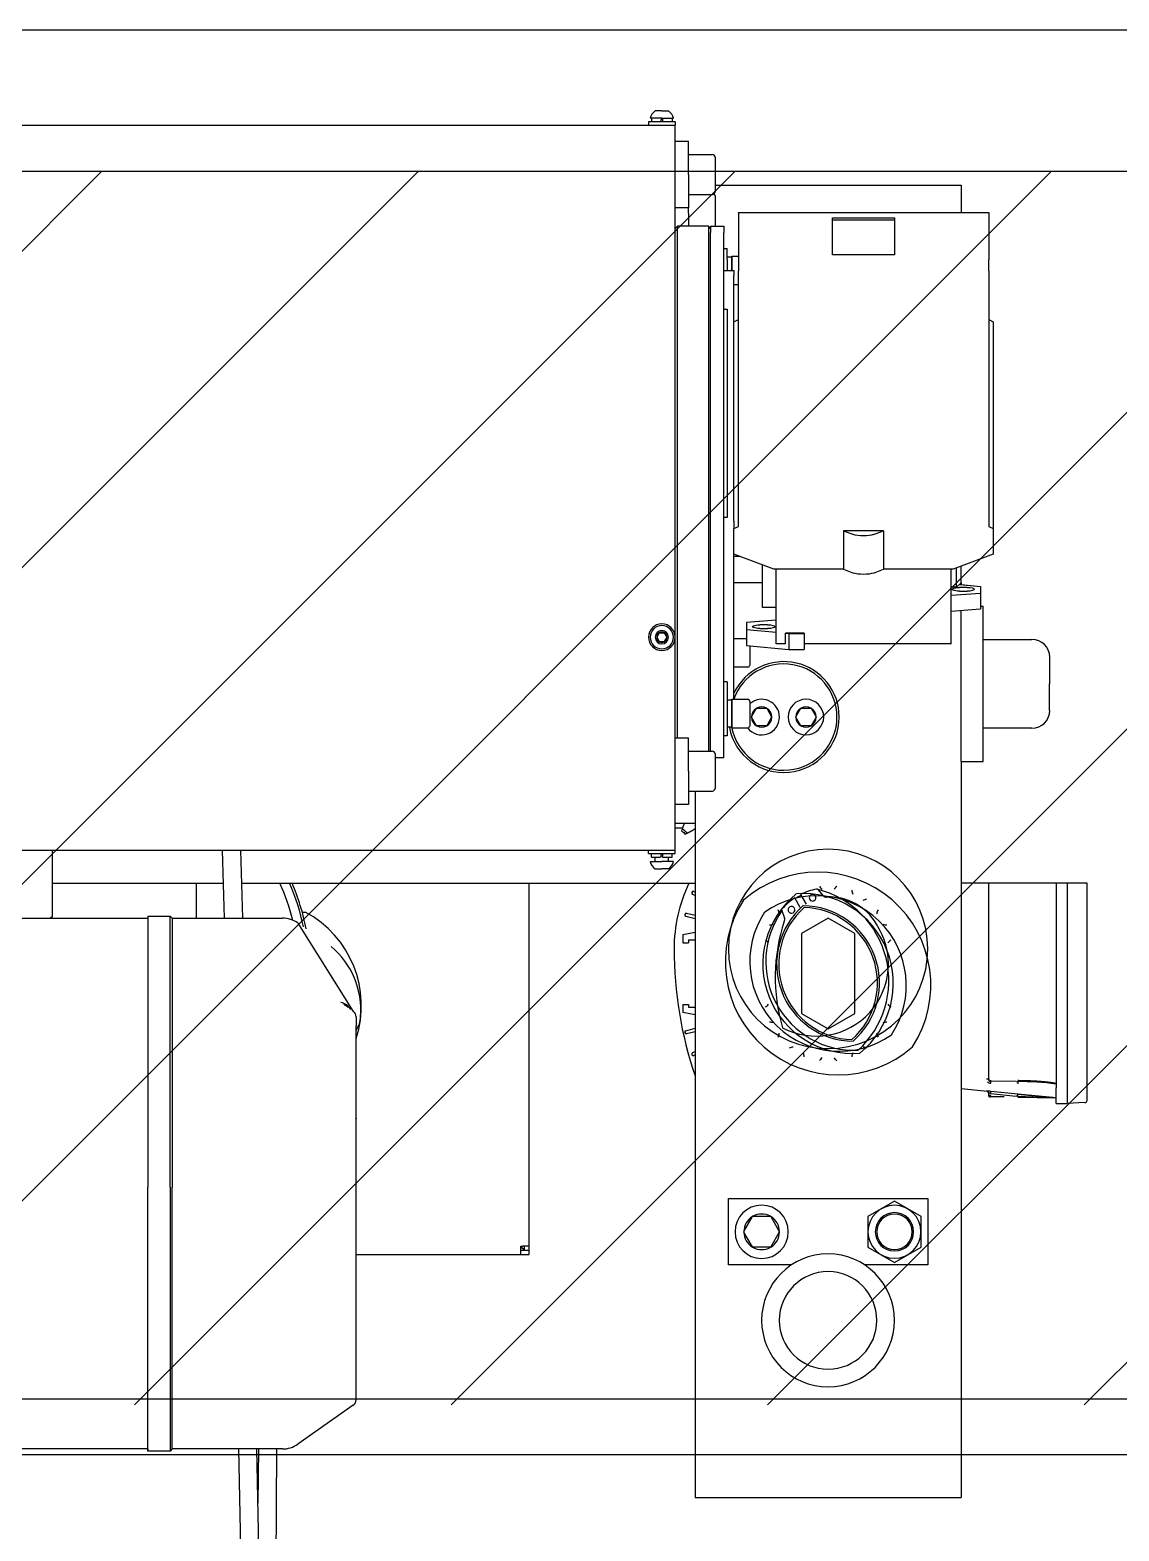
# Model space of a CAD drawing. Extents: x -599358 to 2865263, y -1062760 to 486533.
# Drawn here: x 259823 to 260596, y -693038 to -691974 of the extents above; entities that cross this region are included whole.
import ezdxf

# ---------------------------------------------------------------- set-up
doc = ezdxf.new("R2010")
doc.units = 0
doc.linetypes.add('DASH', pattern=[0.35, 0.25, -0.1])
for name, color, linetype in [('A-HATCH-1', 252, 'Continuous'), ('A-LIN-V', 9, 'Continuous'), ('A-SFCE', 30, 'Continuous'), ('EWHS5T6M-1', 7, 'Continuous'), ('EWHS5T6M-3', 7, 'Continuous'), ('FHSGH10105-主梁-04', 7, 'Continuous'), ('FHSGH10105-主梁-06', 7, 'Continuous'), ('零件1^葫芦小车', 7, 'Continuous')]:
    doc.layers.add(name, color=color, linetype=linetype)

# ---------------------------------------------------------------- blocks, each defined once
blk = doc.blocks.new('G$C2C10B007')
at = {"layer": 'A-SFCE', "linetype": 'DASH'}
blk.add_line((-3050, 0), (3050, 0), dxfattribs=at)

msp = doc.modelspace()

# ---------------------------------------------------------------- hatches: boundary and pattern name
at = {"layer": 'A-HATCH-1'}
h = msp.add_hatch(dxfattribs=at)
h.set_pattern_fill('ANSI31', color=4, scale=100, angle=180)
h.set_pattern_definition([(45, (-1134739.83, -1271056.52), (-112.253202, 112.253202), [])])
h.paths.add_polyline_path([(261410.6, -692074), (253634.9, -692074), (253634.9, -692949), (261410.6, -692949)])

# ---------------------------------------------------------------- linework, layer by layer
at = {"color": 4}
for p, q in [((260573.1, -692579), (260483.7, -692579)), ((259907, -692980.2), (259907, -692981.8))]:
    msp.add_line(p, q, dxfattribs=at)
at = {"layer": 'EWHS5T6M-1', "color": 4, "linetype": 'Continuous'}
for p, q in [((259941.5, -692603.9), (259941.5, -692579)), ((260177.3, -692836.4), (260177.3, -692579)), ((260177.3, -692842.3), (260177.3, -692579)), ((260295.1, -692579), (260295.1, -693014.7)), ((260483.7, -692579), (260483.7, -693014.7)), ((260503.2, -692579), (260503.2, -692717.9)), ((260551.1, -692579), (260551.1, -692724.2)), ((260559, -692579), (260559, -692724.2)), ((260573.1, -692724.2), (260573.1, -692579)), ((260573.1, -692724.2), (260573.1, -692579)), ((260295.1, -692587.7), (260293.3, -692587)), ((260294.2, -692584.9), (260295.1, -692585.3)), ((260016.4, -692599.5), (260018.5, -692599.5)), ((260295.1, -692604.2), (260288.5, -692602.5)), ((260289, -692600.3), (260295.1, -692601.6)), ((260389.4, -692603.8), (260370.5, -692614.7)), ((260408.3, -692614.7), (260389.4, -692603.8)), ((260286.4, -692615.3), (260295.1, -692613.8)), ((260286.4, -692615.3), (260286.4, -692621.2)), ((260370.5, -692614.7), (260370.5, -692671.4)), ((260408.3, -692671.4), (260408.3, -692614.7)), ((260286.4, -692621.2), (260290.3, -692621.2)), ((260290.3, -692619.2), (260295.1, -692619.2)), ((260290.3, -692619.2), (260290.3, -692621.2)), ((260286.4, -692664.9), (260286.4, -692670.8)), ((260286.4, -692664.9), (260290.3, -692664.9)), ((260290.3, -692664.9), (260290.3, -692666.9)), ((260290.3, -692666.9), (260295.1, -692666.9)), ((260295.1, -692672.3), (260286.4, -692670.8)), ((260370.5, -692671.4), (260389.4, -692682.3)), ((260389.4, -692682.3), (260408.3, -692671.4)), ((260288.5, -692683.6), (260295.1, -692681.9)), ((260295.1, -692684.5), (260289, -692685.8)), ((260293.3, -692699.1), (260295.1, -692698.4)), ((260295.1, -692700.8), (260294.2, -692701.2)), ((260295.1, -692715.7), (260295.1, -693014.7)), ((260503.2, -692717.9), (260503.9, -692717.9)), ((260522.7, -692719.7), (260504.7, -692719.4)), ((260522.7, -692719.7), (260523.9, -692719.8)), ((260483.7, -692724.6), (260502.4, -692726.4)), ((260483.7, -692724.6), (260502.4, -692726.4)), ((260502.4, -692726.4), (260501.7, -692726.4)), ((260501.7, -692726.4), (260501.7, -692726.4)), ((260502.4, -692726.4), (260501.7, -692726.4)), ((260501.7, -692726.4), (260501.7, -692726.4)), ((260503.2, -692727.9), (260503.2, -692729.6)), ((260504.7, -692730.4), (260503.9, -692730.4)), ((260503.9, -692730.4), (260503.9, -692730.4)), ((260503.9, -692730.4), (260504.7, -692730.4)), ((260504.7, -692728.2), (260522.7, -692730)), ((260514.2, -692730.6), (260504.7, -692730.4)), ((260524, -692728.5), (260504.8, -692726.6)), ((260524, -692728.5), (260504.8, -692726.6)), ((260514.1, -692730.6), (260510.9, -692730.5)), ((260514.3, -692730.6), (260510.9, -692730.5)), ((260523.9, -692730), (260522.7, -692730)), ((260523.9, -692730), (260551.1, -692731.2)), ((260523.9, -692730.8), (260551.1, -692731.2)), ((260551.1, -692731.1), (260524, -692728.5)), ((260524, -692728.5), (260551.1, -692731.1)), ((260551.1, -692731.1), (260524, -692728.5)), ((260524, -692728.5), (260551.1, -692731.1)), ((260551.1, -692731.2), (260538.8, -692731)), ((260551.1, -692735.1), (260551.1, -692724.2)), ((260551.1, -692735.1), (260551.1, -692731.1)), ((260559, -692724.2), (260559, -692735.2)), ((260573.1, -692733), (260573.1, -692724.2)), ((260573.1, -692733), (260573.1, -692724.2)), ((260551.1, -692735.1), (260551.1, -692735.1)), ((260551.1, -692735.1), (260559, -692735.2)), ((260551.1, -692735.1), (260559, -692735.2)), ((260551.1, -692735.1), (260551.1, -692735.1)), ((260551.1, -692735.1), (260559, -692735.2)), ((260551.1, -692735.1), (260559, -692735.2)), ((260571.6, -692734.5), (260559, -692735.2)), ((260571.6, -692734.5), (260559, -692735.2)), ((260571.6, -692734.5), (260559, -692735.2)), ((260571.6, -692734.5), (260559, -692735.2)), ((260559, -692735.2), (260559, -692735.2)), ((260559, -692735.2), (260559, -692735.2)), ((260173, -692838), (260171.4, -692836.4)), ((260171.4, -692836.4), (260173, -692836.4)), ((260171.4, -692838), (260171.4, -692836.4)), ((260173, -692838), (260171.4, -692836.4)), ((260171.4, -692842.3), (260171.4, -692838)), ((260171.4, -692839.2), (260177.3, -692839.2)), ((260177.3, -692836.4), (260173, -692836.4)), ((260174.1, -692839.2), (260174.1, -692836.4)), ((260174.1, -692839.2), (260177.3, -692839.2)), ((260177.3, -692839.2), (260177.3, -692836.4)), ((260177.3, -692842.3), (260177.3, -692839.2)), ((260054.7, -692842.3), (260171.4, -692842.3)), ((260054.7, -692842.3), (260177.3, -692842.3)), ((260171.4, -692842.3), (260177.3, -692842.3))]:
    msp.add_line(p, q, dxfattribs=at)
for centre, radius, start, end in [((259872.4, -692638.7), 141.4, 13.6474, 24.975), ((259872.4, -692638.7), 147.7, 11.1841, 23.8445), ((259872.4, -692638.7), 149.3, 10.5591, 23.5782), ((260389.4, -692625.6), 109.2, 154.7877, 180), ((260389.4, -692625.6), 109.2, 154.7877, 180), ((260293.8, -692586), 1.1, 69, 246), ((259983.3, -692665.8), 75.1, 341.893, 62.0068), ((260288.8, -692601.4), 1.1, 78, 255), ((259999.3, -692668.9), 58.7, 355.2669, 50.0692), ((260556.7, -692626), 276.5, 179.8984, 198.9136), ((260556.7, -692626), 276.5, 179.8984, 198.9136), ((260042.1, -692673.7), 10.2, 29.7951, 80.2049), ((260042.1, -692673.7), 9.43, 43.5764, 66.4236), ((260042.1, -692673.7), 15.7, 323.1301, 0), ((260288.8, -692684.7), 1.1, 105, 282), ((260293.8, -692700.2), 1.1, 114, 291), ((260502.5, -694156), 1438.1, 89.9717, 90.0283), ((260504.9, -692717.3), 3.54, 224.3744, 269.1688), ((260504.7, -692717.9), 1.57, 180, 216.594), ((260504.7, -692717.9), 1.57, 180, 269), ((260504.7, -692717.9), 1.58, 216.7224, 268.8717), ((260515.8, -692719), 11.1, 177.9665, 182.0335), ((260526.9, -692884.3), 164.6, 81.5673, 91.0684), ((260501.6, -692727.9), 1.57, 0.0067, 84.4934), ((260501.6, -692727.9), 1.57, 0, 84.5), ((260501.5, -692754.3), 27.9, 83.1236, 88.2406), ((260501.5, -692754.3), 27.9, 83.1236, 88.2406), ((260504, -692729.6), 0.784, 179.847, 269.153), ((260504, -692729.6), 0.784, 179.8571, 269.1429), ((260502.7, -692738.7), 10.8, 78.9856, 85.6242), ((260475.4, -692724.8), 29.6, 353.4425, 356.447), ((260516, -692730), 11.3, 178.0016, 181.9984), ((260504.1, -692727.7), 19.9, 353.3641, 357.7081), ((260571.5, -692733), 1.57, 273, 0), ((260571.5, -692733), 1.57, 273, 0), ((260571.5, -692733), 1.57, 273, 0), ((260571.5, -692733), 1.57, 273, 0), ((260436.5, -692826.2), 12.6, 0, 180), ((260436.5, -692826.2), 12.6, 180, 0), ((260389.4, -692889), 47.1, 90, 270), ((260389.4, -692889), 47.1, 270, 90), ((260389.4, -692889), 34.6, 90, 270), ((260389.4, -692889), 34.6, 270, 90)]:
    msp.add_arc(centre, radius, start, end, dxfattribs=at)
for points, degree, knots in [([(260504.8, -692720.8), (260504.8, -692720.4), (260504.8, -692720.1), (260504.8, -692719.6), (260504.8, -692719.4), (260504.7, -692719.4)], 3, [0, 0, 0, 0, 0.5, 0.5, 1, 1, 1, 1]), ([(260551.1, -692721), (260550.7, -692721), (260550.2, -692720.9), (260547.9, -692720.4), (260543.8, -692720), (260539.6, -692719.6), (260534.3, -692719.3), (260529.3, -692719.1), (260523.9, -692719)], 2, [0.1931582, 0.1931582, 0.1931582, 0.25, 0.25, 0.5, 0.5, 0.75, 0.75, 1, 1, 1]), ([(260523.9, -692719.8), (260523.9, -692719.8), (260523.9, -692720), (260524, -692720.5), (260524, -692720.9), (260524, -692721.3)], 3, [0, 0, 0, 0, 0.5, 0.5, 1, 1, 1, 1]), ([(260503.5, -692728), (260503.5, -692727.6), (260503.4, -692727.2), (260503, -692726.6), (260502.7, -692726.5), (260502.4, -692726.4)], 3, [0, 0, 0, 0, 0.497, 0.497, 1, 1, 1, 1]), ([(260504.7, -692729.6), (260504.3, -692729.6), (260503.9, -692729.6), (260503.3, -692729.6), (260503.2, -692729.6), (260503.2, -692729.6)], 3, [0, 0, 0, 0, 0.5, 0.5, 1, 1, 1, 1]), ([(260174.1, -692839.1), (260174.1, -692839), (260174, -692838.8), (260173.6, -692838.4), (260173.3, -692838.2), (260173, -692838)], 3, [0, 0, 0, 0, 0.5, 0.5, 1, 1, 1, 1]), ([(260173, -692838), (260173.1, -692838.3), (260173.3, -692838.6), (260173.7, -692839), (260173.9, -692839.2), (260174.1, -692839.2)], 3, [0, 0, 0, 0, 0.5, 0.5, 1, 1, 1, 1])]:
    msp.add_open_spline(points, degree=degree, knots=knots, dxfattribs=at)
at = {"layer": 'EWHS5T6M-3', "color": 4, "linetype": 'Continuous'}
for p, q in [((259366.4, -692041.6), (260281, -692041.6)), ((259366.4, -692041.6), (260281, -692041.6)), ((260281, -692039.1), (260262.1, -692039.1)), ((260262.1, -692039.1), (260262.1, -692041.6)), ((260271.5, -692036.6), (260263.3, -692036.6)), ((260264.2, -692036.6), (260264.2, -692039.1)), ((260271.5, -692031.4), (260266.8, -692031.4)), ((260271.2, -692036.6), (260270.6, -692039.1)), ((260271.5, -692031.4), (260276.3, -692031.4)), ((260271.5, -692036.6), (260279.8, -692036.6)), ((260271.9, -692039.1), (260272.5, -692036.6)), ((260275.2, -692031.4), (260275.2, -692031.4)), ((260278.8, -692036.6), (260278.8, -692039.1)), ((260281, -692039.1), (260281, -692041.6)), ((260281, -692083.2), (260281, -692041.6)), ((260281, -692052.9), (260281, -692041.6)), ((260281, -692052.9), (260290.4, -692052.9)), ((260281, -692052.9), (260290.4, -692052.9)), ((260290.4, -692076.4), (260290.4, -692052.9)), ((260290.4, -692062.3), (260290.4, -692052.9)), ((260290.4, -692062.3), (260307.4, -692062.3)), ((260290.4, -692062.3), (260307.4, -692062.3)), ((260309.3, -692064.2), (260309.3, -692088.7)), ((260309.3, -692064.2), (260309.3, -692084)), ((260281, -692513.8), (260281, -692083.2)), ((260290.4, -692076.4), (260290.4, -692100)), ((260309.3, -692084), (260471.1, -692084)), ((260309.3, -692084), (260471.1, -692084)), ((260471.1, -692084), (260483.7, -692084)), ((260471.1, -692084), (260483.7, -692084)), ((260483.7, -692084), (260483.7, -692103.4)), ((260483.7, -692084), (260483.7, -692103.4)), ((260290.4, -692090.6), (260307.4, -692090.6)), ((260309.3, -692091.6), (260309.3, -692113.1)), ((260290.4, -692100), (260281, -692100)), ((260290.4, -692103.8), (260290.4, -692100)), ((260290.4, -692103.8), (260290.4, -692113.1)), ((260325.8, -692103.6), (260325.8, -692103.4)), ((260325.8, -692103.4), (260503.3, -692103.4)), ((260325.8, -692103.6), (260325.8, -692137)), ((260483.7, -692103.4), (260503.3, -692103.4)), ((260503.3, -692103.4), (260503.3, -692103.6)), ((260503.3, -692103.4), (260503.3, -692103.6)), ((260503.3, -692103.6), (260503.3, -692137)), ((260503.3, -692103.6), (260503.3, -692137)), ((260281, -692114.7), (260282.5, -692113.1)), ((260282.5, -692475.9), (260282.5, -692113.1)), ((260304.5, -692113.1), (260282.5, -692113.1)), ((260304.5, -692113.1), (260304.5, -692485.4)), ((260306.1, -692114.7), (260304.5, -692113.1)), ((260306.1, -692113.1), (260306.1, -692117.7)), ((260306.1, -692113.1), (260315.5, -692113.1)), ((260315.5, -692113.1), (260315.5, -692117.7)), ((260392.5, -692107.1), (260436.5, -692107.1)), ((260392.5, -692133.5), (260392.5, -692107.1)), ((260392.5, -692108.6), (260436.5, -692108.6)), ((260436.5, -692107.1), (260436.5, -692133.5)), ((260306.1, -692485.4), (260306.1, -692117.7)), ((260315.5, -692179.9), (260315.5, -692117.7)), ((260315.5, -692128.9), (260317.9, -692128.9)), ((260317.9, -692136.7), (260317.9, -692128.9)), ((260317.9, -692134.9), (260321.2, -692134.9)), ((260317.9, -692136.7), (260317.9, -692144.5)), ((260321.2, -692134.7), (260321.2, -692134.4)), ((260321.2, -692134.4), (260325.8, -692134.4)), ((260321.2, -692134.7), (260321.2, -692144.5)), ((260321.2, -692144.5), (260321.2, -692135.3)), ((260325.8, -692137), (260325.8, -692144.7)), ((260436.5, -692133.5), (260392.5, -692133.5)), ((260503.3, -692144.7), (260503.3, -692137)), ((260503.3, -692144.7), (260503.3, -692137)), ((260315.5, -692144.5), (260322.6, -692144.5)), ((260322.6, -692144.5), (260322.6, -692148)), ((260322.6, -692322.2), (260322.6, -692148)), ((260325.8, -692326), (260325.8, -692144.7)), ((260503.3, -692144.7), (260503.3, -692326)), ((260503.3, -692144.7), (260503.3, -692179.4)), ((260325.8, -692154.8), (260322.6, -692154.8)), ((260315.5, -692172), (260317.9, -692172)), ((260315.5, -692472.3), (260315.5, -692179.9)), ((260317.9, -692172), (260317.9, -692201.4)), ((260322.6, -692181), (260325.8, -692179.4)), ((260503.3, -692179.4), (260506.5, -692181)), ((260503.3, -692179.4), (260506.5, -692181)), ((260506.5, -692181), (260506.5, -692327.6)), ((260506.5, -692181), (260506.5, -692327.6)), ((260317.9, -692201.4), (260317.9, -692319.8)), ((260317.9, -692319.8), (260315.5, -692319.8)), ((260322.6, -692322.2), (260322.6, -692327.6)), ((260322.6, -692327.6), (260325.8, -692326)), ((260322.6, -692345.8), (260322.6, -692327.6)), ((260400.4, -692329.1), (260407.4, -692331.7)), ((260428.7, -692329.1), (260400.4, -692329.1)), ((260400.4, -692329.1), (260400.4, -692356.4)), ((260421.7, -692331.7), (260428.7, -692329.1)), ((260428.7, -692329.1), (260428.7, -692356.4)), ((260503.3, -692326), (260506.5, -692327.6)), ((260506.5, -692327.6), (260506.5, -692345.8)), ((260506.5, -692327.6), (260506.5, -692345.8)), ((260322.6, -692448.3), (260322.6, -692345.8)), ((260350.9, -692356.4), (260322.6, -692345.8)), ((260322.6, -692347.2), (260326.5, -692347.2)), ((260506.5, -692345.8), (260478.2, -692356.4)), ((260506.5, -692345.8), (260483.7, -692354.3)), ((260343, -692383.4), (260343, -692353.8)), ((260400.4, -692356.4), (260350.9, -692356.4)), ((260352.5, -692409.3), (260352.5, -692356.4)), ((260400.4, -692356.4), (260407.4, -692359.1)), ((260421.7, -692359.1), (260428.7, -692356.4)), ((260478.2, -692356.4), (260428.7, -692356.4)), ((260476.6, -692409.3), (260476.6, -692356.4)), ((260480.5, -692369.2), (260480.5, -692355.5)), ((260483.7, -692366.1), (260483.7, -692354.3)), ((260483.7, -692366.1), (260483.7, -692354.3)), ((260343, -692366.1), (260322.6, -692366.1)), ((260480.5, -692369.2), (260476.6, -692369.2)), ((260483.7, -692366.1), (260480.5, -692369.2)), ((260488, -692369.3), (260482.5, -692369.3)), ((260482.6, -692367.2), (260497.4, -692368.6)), ((260483.7, -692366.1), (260483.7, -692367.3)), ((260483.7, -692366.1), (260483.7, -692367.3)), ((260483.7, -692367.3), (260497.4, -692368.6)), ((260497.4, -692368.6), (260497.4, -692373.5)), ((260497.4, -692368.6), (260497.4, -692373.5)), ((260497.4, -692373.5), (260476.6, -692375)), ((260482.5, -692371.9), (260488, -692371.9)), ((260497.4, -692373.5), (260497.4, -692384.8)), ((260497.4, -692373.5), (260497.4, -692382.6)), ((260352.5, -692392.6), (260331.6, -692394.2)), ((260352.5, -692383.4), (260343, -692383.4)), ((260497.4, -692384.8), (260476.6, -692386.4)), ((260483.7, -692492.6), (260483.7, -692385.9)), ((260497.4, -692382.6), (260499.4, -692382.6)), ((260497.4, -692382.6), (260499.4, -692382.6)), ((260499.4, -692492.6), (260499.4, -692382.6)), ((260499.4, -692406.2), (260499.4, -692382.6)), ((260269.7, -692401.5), (260267.9, -692404.6)), ((260269.7, -692401.5), (260273.4, -692401.5)), ((260275.2, -692404.6), (260273.4, -692401.5)), ((260331.6, -692394.2), (260331.6, -692399.1)), ((260331.6, -692399.1), (260331.6, -692410.5)), ((260331.6, -692399.1), (260352.5, -692401.1)), ((260346.5, -692395.7), (260341, -692395.7)), ((260341.1, -692398.4), (260346.6, -692398.4)), ((260359.3, -692409.3), (260359.3, -692401.7)), ((260359.3, -692401.7), (260361.5, -692401.9)), ((260372.5, -692401.7), (260359.3, -692401.7)), ((260361.5, -692401.9), (260361.5, -692413.3)), ((260361.5, -692401.9), (260372.5, -692401.9)), ((260372.5, -692401.9), (260372.5, -692401.7)), ((260372.5, -692401.9), (260372.5, -692413.3)), ((260267.9, -692404.6), (260269.7, -692407.7)), ((260269.7, -692407.7), (260273.4, -692407.7)), ((260273.4, -692407.7), (260275.2, -692404.6)), ((260322.6, -692405.4), (260331.6, -692405.4)), ((260331.6, -692410.5), (260361.5, -692413.3)), ((260333.8, -692410.7), (260333.8, -692424.6)), ((260359.3, -692409.3), (260352.5, -692409.3)), ((260361.5, -692413.3), (260372.5, -692413.3)), ((260476.6, -692409.3), (260372.5, -692409.3)), ((260499.4, -692406.2), (260534, -692406.2)), ((260499.4, -692406.2), (260534, -692406.2)), ((260546.5, -692418.7), (260546.5, -692437.6)), ((260546.5, -692418.7), (260546.5, -692437.6)), ((260332.5, -692425.8), (260322.6, -692425.8)), ((260317.9, -692436.2), (260315.5, -692436.2)), ((260317.9, -692436.2), (260317.9, -692450.9)), ((260546.5, -692456.5), (260546.5, -692437.6)), ((260546.5, -692456.5), (260546.5, -692437.6)), ((260317.9, -692449.1), (260321.2, -692449.1)), ((260317.9, -692450.9), (260317.9, -692474.5)), ((260321.2, -692448.9), (260321.2, -692448.5)), ((260321.2, -692448.5), (260332.5, -692448.5)), ((260321.2, -692448.9), (260321.2, -692469)), ((260321.2, -692468.4), (260321.2, -692449.4)), ((260333.8, -692450.1), (260333.8, -692449.8)), ((260333.8, -692450.1), (260333.8, -692467.7)), ((260335.1, -692461.1), (260338.6, -692455)), ((260338.8, -692454.9), (260338.6, -692454.9)), ((260338.6, -692454.9), (260338.6, -692455)), ((260338.8, -692454.9), (260345.7, -692454.9)), ((260345.9, -692454.9), (260345.7, -692454.9)), ((260346, -692455), (260345.9, -692454.9)), ((260346, -692455), (260349.4, -692461.1)), ((260366.5, -692461.1), (260370, -692455)), ((260370.1, -692454.9), (260370, -692455)), ((260370.2, -692454.9), (260370.1, -692454.9)), ((260370.2, -692454.9), (260377.2, -692454.9)), ((260377.3, -692454.9), (260377.2, -692454.9)), ((260377.4, -692455), (260377.3, -692454.9)), ((260377.4, -692455), (260380.9, -692461.1)), ((260335.1, -692461.1), (260335, -692461.2)), ((260335, -692461.2), (260335.1, -692461.3)), ((260338.6, -692467.3), (260335.1, -692461.3)), ((260338.6, -692467.3), (260338.6, -692467.5)), ((260338.6, -692467.5), (260338.8, -692467.5)), ((260345.7, -692467.5), (260345.9, -692467.5)), ((260345.9, -692467.5), (260346, -692467.3)), ((260349.4, -692461.3), (260346, -692467.3)), ((260349.5, -692461.2), (260349.4, -692461.1)), ((260349.4, -692461.3), (260349.5, -692461.2)), ((260366.5, -692461.1), (260366.4, -692461.2)), ((260366.4, -692461.2), (260366.5, -692461.3)), ((260370, -692467.3), (260366.5, -692461.3)), ((260370, -692467.3), (260370.1, -692467.5)), ((260370.1, -692467.5), (260370.2, -692467.5)), ((260377.2, -692467.5), (260377.3, -692467.5)), ((260377.3, -692467.5), (260377.4, -692467.3)), ((260380.9, -692461.3), (260377.4, -692467.3)), ((260380.9, -692461.2), (260380.9, -692461.1)), ((260380.9, -692461.3), (260380.9, -692461.2)), ((260281, -692475.9), (260290.4, -692475.9)), ((260290.4, -692499.5), (260290.4, -692475.9)), ((260315.5, -692490.2), (260315.5, -692472.3)), ((260317.9, -692474.5), (260315.5, -692474.5)), ((260321.2, -692468.4), (260317.9, -692468.4)), ((260332.5, -692469), (260321.2, -692469)), ((260534, -692469), (260499.4, -692469)), ((260499.4, -692492.6), (260499.4, -692469)), ((260534, -692469), (260499.4, -692469)), ((260290.4, -692485.4), (260307.4, -692485.4)), ((260309.3, -692487.3), (260309.3, -692511.8)), ((260315.5, -692490.2), (260309.3, -692490.2)), ((260483.7, -692492.6), (260483.7, -693014.7)), ((260483.7, -692492.6), (260499.4, -692492.6)), ((260483.7, -692492.6), (260483.7, -692579)), ((260483.7, -692492.6), (260499.4, -692492.6)), ((260290.4, -692499.5), (260290.4, -692523.1)), ((260281, -692555.5), (260281, -692513.8)), ((260290.4, -692513.7), (260307.4, -692513.7)), ((260295.1, -692513.7), (260295.1, -692536.6)), ((260290.4, -692523.1), (260281, -692523.1)), ((260295.1, -692536.6), (260281, -692536.6)), ((260285.7, -692542), (260286.2, -692540.3)), ((260295.1, -692536.6), (260295.1, -693014.7)), ((260289.8, -692543.5), (260288.3, -692544.2)), ((259366.4, -692555.5), (260281, -692555.5)), ((259839.4, -692602.5), (259839.4, -692555.5)), ((260262.1, -692558), (260262.1, -692555.5)), ((260262.1, -692558), (260281, -692558)), ((260264.2, -692560.5), (260264.2, -692558)), ((260264.2, -692560.5), (260270.6, -692560.5)), ((260266.8, -692563.2), (260266.8, -692560.5)), ((260271.2, -692558), (260270.6, -692560.5)), ((260271.9, -692560.5), (260272.5, -692558)), ((260271.9, -692560.5), (260278.8, -692560.5)), ((260276.3, -692563.2), (260276.3, -692560.5)), ((260278.8, -692560.5), (260278.8, -692558)), ((260281, -692558), (260281, -692555.5)), ((260263.3, -692563.6), (260271.5, -692563.6)), ((260266.8, -692568.8), (260271.5, -692568.8)), ((260279.8, -692563.6), (260271.5, -692563.6)), ((260276.3, -692568.8), (260271.5, -692568.8)), ((260275.2, -692568.8), (260275.2, -692568.8)), ((260386.1, -692588), (260382.3, -692583.5)), ((260369.7, -692596.2), (260365.8, -692589.4)), ((260369.9, -692587), (260373.8, -692593.8)), ((259771, -692603.9), (259907, -692603.9)), ((259839.4, -692602.5), (259837.9, -692603.9)), ((259907, -692602.3), (259907, -692794.5)), ((259907, -692602.3), (259922.7, -692602.3)), ((259922.7, -692794.5), (259922.7, -692602.3)), ((259922.7, -692602.3), (259924.3, -692603.9)), ((259924.3, -692603.9), (259924.3, -692794.7)), ((259924.3, -692603.9), (260002.5, -692603.9)), ((260356.5, -692598.4), (260358.5, -692603.9)), ((260013.3, -692607.3), (260052.7, -692669.9)), ((260054.7, -692673.7), (260054.7, -692680.3)), ((260054.7, -692680.4), (260054.7, -692680.3)), ((260054.7, -692745.7), (260054.7, -692680.4)), ((260295.1, -692715.7), (260295.1, -693014.7)), ((260483.7, -692724.6), (260483.7, -693014.7)), ((260054.7, -692745.7), (260054.7, -692746)), ((260054.7, -692797.7), (260054.7, -692746)), ((259907, -692981.8), (259907, -692794.5)), ((259922.7, -692794.5), (259922.7, -692981.8)), ((259924.3, -692980.2), (259924.3, -692794.7)), ((260054.7, -692851.3), (260054.7, -692797.7)), ((260318.7, -692802.6), (260460.1, -692802.6)), ((260318.7, -692849.7), (260318.7, -692802.6)), ((260436.5, -692804.4), (260417.7, -692815.3)), ((260455.4, -692815.3), (260436.5, -692804.4)), ((260460.1, -692802.6), (260460.1, -692849.7)), ((260329.7, -692825.9), (260335.8, -692815.4)), ((260335.9, -692815.2), (260335.8, -692815.4)), ((260336.2, -692815.2), (260335.9, -692815.2)), ((260336.2, -692815.2), (260348.3, -692815.2)), ((260348.6, -692815.2), (260348.3, -692815.2)), ((260348.7, -692815.4), (260348.6, -692815.2)), ((260348.7, -692815.4), (260354.8, -692825.9)), ((260417.7, -692815.3), (260417.7, -692837.1)), ((260329.7, -692825.9), (260329.6, -692826.2)), ((260329.6, -692826.2), (260329.7, -692826.4)), ((260335.8, -692836.9), (260329.7, -692826.4)), ((260354.8, -692826.4), (260348.7, -692836.9)), ((260355, -692826.2), (260354.8, -692825.9)), ((260354.8, -692826.4), (260355, -692826.2)), ((260335.8, -692836.9), (260335.9, -692837.2)), ((260335.9, -692837.2), (260336.2, -692837.2)), ((260348.3, -692837.2), (260348.6, -692837.2)), ((260348.6, -692837.2), (260348.7, -692836.9)), ((260417.7, -692837.1), (260436.5, -692847.9)), ((260436.5, -692847.9), (260455.4, -692837.1)), ((260054.7, -692851.3), (260054.7, -692842.3)), ((260363.3, -692849.7), (260318.7, -692849.7)), ((260460.1, -692849.7), (260415.5, -692849.7)), ((260054.7, -692929.4), (260054.7, -692851.6)), ((260054.7, -692929.4), (260054.7, -692851.6)), ((260054.7, -692945.4), (260054.7, -692929.6)), ((260054.7, -692945.4), (260054.7, -692929.6)), ((260052.7, -692949.2), (260013.3, -692976.8)), ((260052.7, -692949.2), (260013.3, -692976.8)), ((259907, -692980.2), (259771, -692980.2)), ((259907, -692980.2), (259771, -692980.2)), ((259922.7, -692981.8), (259907, -692981.8)), ((259922.7, -692981.8), (259907, -692981.8)), ((259924.3, -692980.2), (259922.7, -692981.8)), ((259924.3, -692980.2), (259922.7, -692981.8)), ((260002.5, -692980.2), (259924.3, -692980.2)), ((260002.5, -692980.2), (259924.3, -692980.2)), ((260295.1, -693014.7), (260307.7, -693014.7)), ((260295.1, -693014.7), (260483.7, -693014.7)), ((260307.7, -693014.7), (260471.1, -693014.7)), ((260471.1, -693014.7), (260483.7, -693014.7))]:
    msp.add_line(p, q, dxfattribs=at)
for centre, radius, start, end in [((260271.5, -692038.4), 8.45, 123.9117, 167.5145), ((260271.5, -692038.4), 8.45, 12.4855, 56.0883), ((260307.4, -692064.2), 1.89, 0, 90), ((260307.4, -692064.2), 1.89, 0, 90), ((260307.4, -692088.7), 1.89, 270, 0), ((260307.4, -692091.6), 1.89, 0, 49.7275), ((260271.5, -692404.6), 9.43, 0, 180), ((260271.5, -692404.6), 8.25, 0, 180), ((260271.5, -692404.6), 4.71, 0, 180), ((260271.5, -692404.6), 3.63, 120, 180), ((260271.5, -692404.6), 3.63, 60, 120), ((260271.5, -692404.6), 3.63, 0, 60), ((260271.5, -692404.6), 9.43, 180, 0), ((260271.5, -692404.6), 8.25, 180, 0), ((260271.5, -692404.6), 4.71, 180, 0), ((260271.5, -692404.6), 3.63, 180, 240), ((260271.5, -692404.6), 3.63, 240, 300), ((260271.5, -692404.6), 3.63, 300, 0), ((260534, -692418.7), 12.6, 0, 90), ((260534, -692418.7), 12.6, 0, 90), ((260358, -692461.2), 37.7, 0, 160.407), ((260358, -692461.2), 39.3, 0, 154.1581), ((260332.5, -692424.6), 1.26, 270, 0), ((260332.5, -692449.8), 1.26, 0, 90), ((260342.3, -692461.2), 12.6, 0, 132.4541), ((260342.3, -692461.2), 7.19, 120.9642, 179.0358), ((260342.3, -692461.2), 7.19, 60.9642, 119.0358), ((260342.3, -692461.2), 7.19, 0.9642, 59.0358), ((260373.7, -692461.2), 12.6, 0, 180), ((260373.7, -692461.2), 7.19, 120.9642, 179.0358), ((260373.7, -692461.2), 7.19, 60.9642, 119.0358), ((260373.7, -692461.2), 7.19, 0.9642, 59.0358), ((260534, -692456.5), 12.6, 270, 0), ((260534, -692456.5), 12.6, 270, 0), ((260358, -692461.2), 39.3, 190.8374, 0), ((260358, -692461.2), 37.7, 191.0547, 0), ((260342.3, -692461.2), 12.6, 218.2423, 0), ((260342.3, -692461.2), 7.19, 180.9642, 239.0358), ((260342.3, -692461.2), 7.19, 240.9642, 299.0358), ((260342.3, -694854.7), 2387.2, 89.9163, 90.0837), ((260342.3, -692461.2), 7.19, 300.9642, 359.0358), ((260373.7, -692461.2), 12.6, 180, 0), ((260373.7, -692461.2), 7.19, 180.9642, 239.0358), ((260373.7, -692461.2), 7.19, 240.9642, 299.0358), ((260373.7, -694854.7), 2387.2, 89.9163, 90.0837), ((260373.7, -692461.2), 7.19, 300.9642, 359.0358), ((260332.5, -692467.7), 1.26, 270, 0), ((260307.4, -692487.3), 1.89, 0, 90), ((260307.4, -692511.8), 1.89, 270, 0), ((260358, -692461.2), 106.9, 227.7942, 230.3876), ((260358, -692461.2), 108.4, 228.1863, 229.9955), ((260266.4, -692563.2), 0.393, 270, 0), ((260276.6, -692563.2), 0.393, 180, 270), ((260389.4, -692625.6), 70.7, 0, 180), ((260271.5, -692561.8), 8.45, 192.4855, 236.0883), ((260271.5, -692561.8), 8.45, 303.9117, 347.5145), ((260382.2, -692651.3), 80.1, 326.8566, 131.1227), ((260389.4, -692625.6), 43.2, 100.8068, 116.8732), ((260381.5, -692584.2), 1.1, 40, 100.8068), ((260365.8, -692648.1), 66.7, 312.3281, 75.5721), ((260389.4, -692577.5), 7.07, 210.094, 233.3146), ((260389.4, -692577.5), 7.07, 306.6854, 329.906), ((260413.4, -692583.9), 7.07, 180, 203.3146), ((260396.6, -692634.8), 80.1, 146.8566, 311.1227), ((260406.6, -692636.2), 63.5, 128.7164, 274.7097), ((260381.3, -692651.5), 63.6, 326.5705, 125.3505), ((260407.7, -692636.3), 54.8, 130.9848, 269.3602), ((260389.4, -692625.6), 43.2, 123.1268, 139.1932), ((260389.4, -692625.6), 42.6, 120, 123.173), ((260372.2, -692649.9), 63.5, 308.7164, 94.7097), ((260389.4, -692625.6), 42.6, 116.827, 120), ((260371.1, -692649.8), 54.8, 310.9848, 89.3602), ((260378.4, -692589.3), 2.36, 30, 210), ((260378.4, -692589.3), 2.36, 210, 30), ((260387.9, -692586.5), 2.36, 220, 273.4354), ((260390.4, -692627.3), 38.5, 30, 93.4354), ((260413.4, -692583.9), 7.07, 276.6854, 299.906), ((260002.5, -692622.7), 18.9, 55, 90), ((260397.5, -692634.6), 63.6, 146.5705, 305.3505), ((260408.1, -692634.6), 62.9, 144.4955, 272.3786), ((260347.8, -692601.5), 7.07, 6.6854, 29.906), ((260407.9, -692636.4), 53.5, 131.4667, 268.2602), ((260357.5, -692598), 1.1, 139.1932, 200), ((260356.3, -692604.7), 2.36, 326.5646, 20), ((260363.5, -692597.9), 2.36, 30, 210), ((260363.5, -692597.9), 2.36, 210, 30), ((260370.9, -692649.7), 53.5, 311.4667, 88.2602), ((260431, -692601.5), 7.07, 150.094, 173.3146), ((260347.8, -692601.5), 7.07, 270.094, 293.3146), ((260478.6, -692645.7), 126.7, 161.7514, 196.4061), ((260381, -692636.2), 51.2, 242.1693, 33.398), ((260431, -692601.5), 7.07, 246.6854, 269.906), ((260389.4, -692625.6), 70.7, 180, 0), ((260341.4, -692625.6), 7.07, 36.6854, 59.906), ((260437.4, -692625.6), 7.07, 120.094, 143.3146), ((260341.4, -692660.6), 7.07, 300.094, 323.3146), ((260437.4, -692660.6), 7.07, 216.6854, 239.906), ((260050, -692673.7), 4.71, 0, 55), ((260049.2, -692680.4), 5.52, 359.9999, 1.295), ((260347.8, -692684.6), 7.07, 66.6854, 89.906), ((260431, -692684.6), 7.07, 90.094, 113.3146), ((260347.8, -692684.6), 7.07, 330.094, 353.3146), ((260431, -692684.6), 7.07, 186.6854, 209.906), ((260365.4, -692702.2), 7.07, 96.6854, 119.906), ((260365.4, -692702.2), 7.07, 0.094, 23.3146), ((260413.4, -692702.2), 7.07, 156.6854, 180), ((260413.4, -692702.2), 7.07, 60.094, 83.3146), ((260389.4, -692708.6), 7.07, 126.6854, 149.906), ((260389.4, -692708.6), 7.07, 30.094, 53.3146), ((260024, -692746), 30.7, 359.9992, 0.5496), ((260342.3, -692826.2), 18.9, 0, 180), ((260436.5, -692826.2), 18.8, 90, 270), ((260436.5, -692826.2), 18.8, 270, 90), ((260342.3, -692826.2), 12.6, 121.045, 178.955), ((260342.3, -692826.2), 12.6, 61.045, 118.955), ((260342.3, -692826.2), 12.6, 1.045, 58.955), ((260436.5, -692826.2), 13.6, 90, 270), ((260436.5, -692826.2), 13.6, 270, 90), ((257068.8, -692826.2), 3386.6, 359.8158, 0.1842), ((260342.3, -692826.2), 18.9, 180, 0), ((260342.3, -692826.2), 12.6, 181.045, 238.955), ((260342.3, -692826.2), 12.6, 301.045, 358.955), ((260342.3, -692826.2), 12.6, 241.045, 298.955), ((260342.3, -698602.7), 5765.5, 89.93952, 90.06048), ((260024, -692851.3), 30.7, 359.4504, 0.0008), ((260024, -692851.3), 30.7, 359.4504, 0.0008), ((260049.2, -692929.4), 5.52, 358.705, 0.0001), ((260049.2, -692929.4), 5.52, 358.705, 0.0001), ((260050, -692945.4), 4.71, 305, 0), ((260050, -692945.4), 4.71, 305, 0), ((260002.5, -692961.3), 18.9, 270, 305), ((260002.5, -692961.3), 18.9, 270, 305)]:
    msp.add_arc(centre, radius, start, end, dxfattribs=at)
at = {"layer": 'EWHS5T6M-3', "color": 4, "linetype": 'Continuous', "extrusion": (0, 0, -1)}
for centre, major_axis, start_param, end_param in [((260414.5, -692330.5), (-8.64, 0), 3.735005, 5.689773), ((260414.5, -692357.8), (-8.64, 0), 3.735005, 5.689773), ((260482.5, -692370.6), (5.11, 0), 1.564978, 4.712389), ((260488, -692370.6), (5.11, 0), 4.712389, 6.283185), ((260488, -692370.6), (-5.11, 0), 3.141593, 4.70657), ((260341, -692397.1), (5.11, 0), 1.564978, 4.712389), ((260346.5, -692397.1), (5.11, 0), 4.712389, 6.283185), ((260346.5, -692397.1), (-5.11, 0), 3.141593, 4.70657)]:
    msp.add_ellipse(centre, major_axis=major_axis, ratio=0.258819, start_param=start_param, end_param=end_param, dxfattribs=at)
at = {"layer": 'EWHS5T6M-3', "color": 4, "linetype": 'Continuous'}
msp.add_open_spline([(260286.2, -692540.3), (260286.8, -692538.3), (260287.6, -692536.6)], degree=2, dxfattribs=at)
msp.add_open_spline([(260295.1, -692540.3), (260294.9, -692540.5), (260294.7, -692540.7), (260292.5, -692542.2), (260289.8, -692543.5)], degree=2, knots=[0.7287121, 0.7287121, 0.7287121, 0.75, 0.75, 1, 1, 1], dxfattribs=at)
at = {"layer": 'FHSGH10105-主梁-04', "color": 4, "linetype": 'Continuous'}
msp.add_line((253625.8, -692074), (261410.6, -692074), dxfattribs=at)
at = {"layer": 'FHSGH10105-主梁-06', "color": 4, "linetype": 'Continuous'}
for p, q in [((260281, -692539.7), (260285.6, -692539.7)), ((259839.4, -692579), (259960.7, -692579)), ((259973.3, -692579), (260295.1, -692579)), ((260177.3, -692579), (260290.6, -692579)), ((253879.6, -692944.7), (261410.6, -692944.7)), ((253886.3, -692984), (261410.6, -692984))]:
    msp.add_line(p, q, dxfattribs=at)
at = {"layer": '零件1^葫芦小车', "color": 4, "linetype": 'Continuous'}
for p, q in [((259961.4, -692603.9), (259960, -692555.5)), ((259972.6, -692555.5), (259974.1, -692603.9)), ((259981.9, -693486.6), (259971.4, -692980.2)), ((259984.1, -692980.2), (259994.5, -693487.1)), ((259985.2, -693018.6), (259985.6, -692980.2)), ((259998.2, -692980.2), (259996.6, -693301.6))]:
    msp.add_line(p, q, dxfattribs=at)

# ---------------------------------------------------------------- block references
at = {"layer": 'A-LIN-V'}
msp.add_blockref('G$C2C10B007', (261410.6, -691974), dxfattribs=at)

doc.saveas('drawing.dxf')
